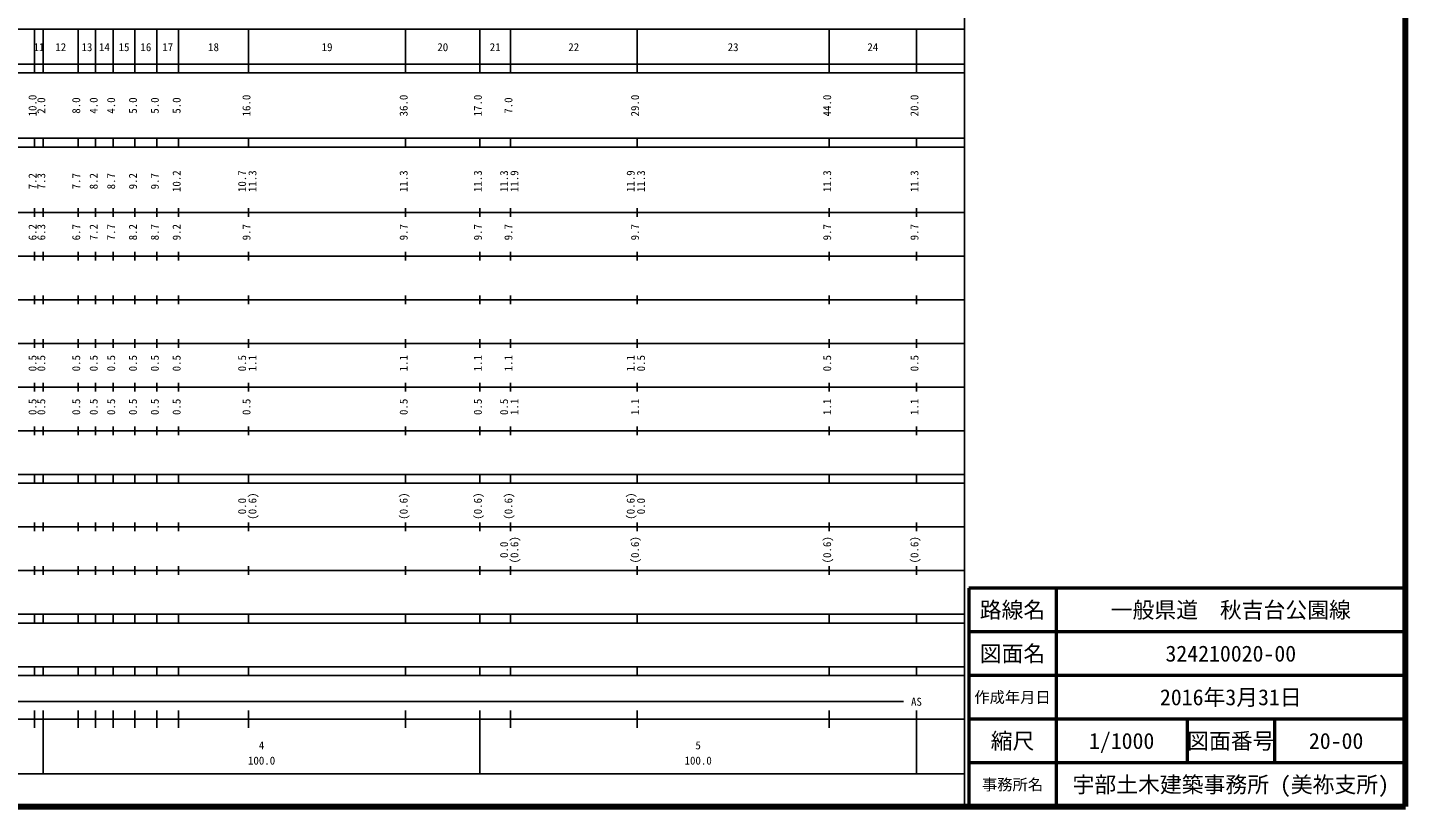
# Model space of a CAD drawing. Units: millimetres on the paper, enlarged 1000 times. Extents: x 40000 to 680000, y 20000 to 380000.
# Drawn here: x 364400 to 680000, y 20000 to 198357 of the extents above; entities that cross this region are included whole.
import ezdxf
from ezdxf.enums import TextEntityAlignment as Align

# ---------------------------------------------------------------- set-up
doc = ezdxf.new("R2010")
doc.units = ezdxf.units.MM
doc.header["$LTSCALE"] = 1000
for name, color, linetype, lineweight in [('M-TTL', 2, 'Continuous', 140), ('M-TTL-BAND', 7, 'Continuous', 25), ('M-TTL-FRAM', 2, 'Continuous', 50), ('M-TTL-LINE', 7, 'Continuous', 50)]:
    doc.layers.add(name, color=color, linetype=linetype, lineweight=lineweight)
doc.layers.add('M-TTL-TXT', color=7, linetype='Continuous')
doc.styles.add('ＭＳ ゴシック', font='')
doc.styles.get('ＭＳ ゴシック').set_extended_font_data('MS Gothic')

msp = doc.modelspace()

# ---------------------------------------------------------------- linework, layer by layer
at = {"layer": 'M-TTL'}
for p, q in [((680000, 20000), (680000, 380000)), ((40000, 20000), (680000, 20000))]:
    msp.add_line(p, q, dxfattribs=at)
at = {"layer": 'M-TTL-BAND'}
for p, q in [((579000, 20000), (579000, 370000)), ((68000, 198000), (579000, 198000)), ((366000, 188000), (366000, 198000)), ((368000, 188000), (368000, 198000)), ((376000, 188000), (376000, 198000)), ((380000, 188000), (380000, 198000)), ((384000, 188000), (384000, 198000)), ((389000, 188000), (389000, 198000)), ((394000, 188000), (394000, 198000)), ((399000, 188000), (399000, 198000)), ((415000, 188000), (415000, 198000)), ((451000, 188000), (451000, 198000)), ((468000, 188000), (468000, 198000)), ((475000, 188000), (475000, 198000)), ((504000, 188000), (504000, 198000)), ((548000, 188000), (548000, 198000)), ((568000, 188000), (568000, 198000)), ((40000, 190000), (579000, 190000)), ((40000, 188000), (579000, 188000)), ((40000, 173000), (579000, 173000)), ((40000, 171000), (579000, 171000)), ((366000, 171000), (366000, 173000)), ((368000, 171000), (368000, 173000)), ((376000, 171000), (376000, 173000)), ((380000, 171000), (380000, 173000)), ((384000, 171000), (384000, 173000)), ((389000, 171000), (389000, 173000)), ((394000, 171000), (394000, 173000)), ((399000, 171000), (399000, 173000)), ((415000, 171000), (415000, 173000)), ((451000, 171000), (451000, 173000)), ((468000, 171000), (468000, 173000)), ((475000, 171000), (475000, 173000)), ((504000, 171000), (504000, 173000)), ((548000, 171000), (548000, 173000)), ((568000, 171000), (568000, 173000)), ((40000, 156000), (579000, 156000)), ((366000, 155000), (366000, 157000)), ((368000, 155000), (368000, 157000)), ((376000, 155000), (376000, 157000)), ((380000, 155000), (380000, 157000)), ((384000, 155000), (384000, 157000)), ((389000, 155000), (389000, 157000)), ((394000, 155000), (394000, 157000)), ((399000, 155000), (399000, 157000)), ((415000, 155000), (415000, 157000)), ((451000, 155000), (451000, 157000)), ((468000, 155000), (468000, 157000)), ((475000, 155000), (475000, 157000)), ((504000, 155000), (504000, 157000)), ((548000, 155000), (548000, 157000)), ((568000, 155000), (568000, 157000)), ((46000, 146000), (579000, 146000)), ((366000, 145000), (366000, 147000)), ((368000, 145000), (368000, 147000)), ((376000, 145000), (376000, 147000)), ((380000, 145000), (380000, 147000)), ((384000, 145000), (384000, 147000)), ((389000, 145000), (389000, 147000)), ((394000, 145000), (394000, 147000)), ((399000, 145000), (399000, 147000)), ((415000, 145000), (415000, 147000)), ((451000, 145000), (451000, 147000)), ((468000, 145000), (468000, 147000)), ((475000, 145000), (475000, 147000)), ((504000, 145000), (504000, 147000)), ((548000, 145000), (548000, 147000)), ((568000, 145000), (568000, 147000)), ((52000, 136000), (579000, 136000)), ((366000, 135000), (366000, 137000)), ((368000, 135000), (368000, 137000)), ((376000, 135000), (376000, 137000)), ((380000, 135000), (380000, 137000)), ((384000, 135000), (384000, 137000)), ((389000, 135000), (389000, 137000)), ((394000, 135000), (394000, 137000)), ((399000, 135000), (399000, 137000)), ((415000, 135000), (415000, 137000)), ((451000, 135000), (451000, 137000)), ((468000, 135000), (468000, 137000)), ((475000, 135000), (475000, 137000)), ((504000, 135000), (504000, 137000)), ((548000, 135000), (548000, 137000)), ((568000, 135000), (568000, 137000)), ((366000, 125000), (366000, 127000)), ((368000, 125000), (368000, 127000)), ((376000, 125000), (376000, 127000)), ((380000, 125000), (380000, 127000)), ((384000, 125000), (384000, 127000)), ((389000, 125000), (389000, 127000)), ((394000, 125000), (394000, 127000)), ((399000, 125000), (399000, 127000)), ((415000, 125000), (415000, 127000)), ((451000, 125000), (451000, 127000)), ((468000, 125000), (468000, 127000)), ((475000, 125000), (475000, 127000)), ((504000, 125000), (504000, 127000)), ((548000, 125000), (548000, 127000)), ((568000, 125000), (568000, 127000)), ((46000, 126000), (579000, 126000)), ((366000, 115000), (366000, 117000)), ((368000, 115000), (368000, 117000)), ((376000, 115000), (376000, 117000)), ((380000, 115000), (380000, 117000)), ((384000, 115000), (384000, 117000)), ((389000, 115000), (389000, 117000)), ((394000, 115000), (394000, 117000)), ((399000, 115000), (399000, 117000)), ((415000, 115000), (415000, 117000)), ((451000, 115000), (451000, 117000)), ((468000, 115000), (468000, 117000)), ((475000, 115000), (475000, 117000)), ((504000, 115000), (504000, 117000)), ((548000, 115000), (548000, 117000)), ((568000, 115000), (568000, 117000)), ((52000, 116000), (579000, 116000)), ((46000, 106000), (579000, 106000)), ((366000, 105000), (366000, 107000)), ((368000, 105000), (368000, 107000)), ((376000, 105000), (376000, 107000)), ((380000, 105000), (380000, 107000)), ((384000, 105000), (384000, 107000)), ((389000, 105000), (389000, 107000)), ((394000, 105000), (394000, 107000)), ((399000, 105000), (399000, 107000)), ((415000, 105000), (415000, 107000)), ((451000, 105000), (451000, 107000)), ((468000, 105000), (468000, 107000)), ((475000, 105000), (475000, 107000)), ((504000, 105000), (504000, 107000)), ((548000, 105000), (548000, 107000)), ((568000, 105000), (568000, 107000)), ((40000, 96000), (579000, 96000)), ((366000, 94000), (366000, 96000)), ((368000, 94000), (368000, 96000)), ((376000, 94000), (376000, 96000)), ((380000, 94000), (380000, 96000)), ((384000, 94000), (384000, 96000)), ((389000, 94000), (389000, 96000)), ((394000, 94000), (394000, 96000)), ((399000, 94000), (399000, 96000)), ((415000, 94000), (415000, 96000)), ((451000, 94000), (451000, 96000)), ((468000, 94000), (468000, 96000)), ((475000, 94000), (475000, 96000)), ((504000, 94000), (504000, 96000)), ((548000, 94000), (548000, 96000)), ((568000, 94000), (568000, 96000)), ((40000, 94000), (579000, 94000)), ((49000, 84000), (579000, 84000)), ((366000, 83000), (366000, 85000)), ((368000, 83000), (368000, 85000)), ((376000, 83000), (376000, 85000)), ((380000, 83000), (380000, 85000)), ((384000, 83000), (384000, 85000)), ((389000, 83000), (389000, 85000)), ((394000, 83000), (394000, 85000)), ((399000, 83000), (399000, 85000)), ((415000, 83000), (415000, 85000)), ((451000, 83000), (451000, 85000)), ((468000, 83000), (468000, 85000)), ((475000, 83000), (475000, 85000)), ((504000, 83000), (504000, 85000)), ((548000, 83000), (548000, 85000)), ((568000, 83000), (568000, 85000)), ((40000, 74000), (579000, 74000)), ((366000, 73000), (366000, 75000)), ((368000, 73000), (368000, 75000)), ((376000, 73000), (376000, 75000)), ((380000, 73000), (380000, 75000)), ((384000, 73000), (384000, 75000)), ((389000, 73000), (389000, 75000)), ((394000, 73000), (394000, 75000)), ((399000, 73000), (399000, 75000)), ((415000, 73000), (415000, 75000)), ((451000, 73000), (451000, 75000)), ((468000, 73000), (468000, 75000)), ((475000, 73000), (475000, 75000)), ((504000, 73000), (504000, 75000)), ((548000, 73000), (548000, 75000)), ((568000, 73000), (568000, 75000)), ((40000, 64000), (579000, 64000)), ((366000, 62000), (366000, 64000)), ((368000, 62000), (368000, 64000)), ((376000, 62000), (376000, 64000)), ((380000, 62000), (380000, 64000)), ((384000, 62000), (384000, 64000)), ((389000, 62000), (389000, 64000)), ((394000, 62000), (394000, 64000)), ((399000, 62000), (399000, 64000)), ((415000, 62000), (415000, 64000)), ((451000, 62000), (451000, 64000)), ((468000, 62000), (468000, 64000)), ((475000, 62000), (475000, 64000)), ((504000, 62000), (504000, 64000)), ((548000, 62000), (548000, 64000)), ((568000, 62000), (568000, 64000)), ((40000, 62000), (579000, 62000)), ((40000, 52000), (579000, 52000)), ((366000, 50000), (366000, 52000)), ((368000, 50000), (368000, 52000)), ((376000, 50000), (376000, 52000)), ((380000, 50000), (380000, 52000)), ((384000, 50000), (384000, 52000)), ((389000, 50000), (389000, 52000)), ((394000, 50000), (394000, 52000)), ((399000, 50000), (399000, 52000)), ((415000, 50000), (415000, 52000)), ((451000, 50000), (451000, 52000)), ((468000, 50000), (468000, 52000)), ((475000, 50000), (475000, 52000)), ((504000, 50000), (504000, 52000)), ((548000, 50000), (548000, 52000)), ((568000, 50000), (568000, 52000)), ((40000, 50000), (579000, 50000)), ((71000, 44000), (565000, 44000)), ((366000, 38000), (366000, 42000)), ((368000, 27500), (368000, 42000)), ((376000, 38000), (376000, 42000)), ((380000, 38000), (380000, 42000)), ((384000, 38000), (384000, 42000)), ((389000, 38000), (389000, 42000)), ((394000, 38000), (394000, 42000)), ((399000, 38000), (399000, 42000)), ((415000, 38000), (415000, 42000)), ((451000, 38000), (451000, 42000)), ((468000, 27500), (468000, 42000)), ((475000, 38000), (475000, 42000)), ((504000, 38000), (504000, 42000)), ((548000, 38000), (548000, 42000)), ((568000, 27500), (568000, 42000)), ((40000, 40000), (579000, 40000)), ((68000, 27500), (579000, 27500))]:
    msp.add_line(p, q, dxfattribs=at)
at = {"layer": 'M-TTL-FRAM'}
for p, q in [((680000, 70000), (580000, 70000)), ((580000, 70000), (580000, 20000))]:
    msp.add_line(p, q, dxfattribs=at)
at = {"layer": 'M-TTL-LINE'}
for p, q in [((600000, 70000), (600000, 20000)), ((680000, 60000), (580000, 60000)), ((680000, 50000), (580000, 50000)), ((680000, 40000), (580000, 40000)), ((630000, 40000), (630000, 30000)), ((650000, 40000), (650000, 30000)), ((680000, 30000), (580000, 30000))]:
    msp.add_line(p, q, dxfattribs=at)

# ---------------------------------------------------------------- texts
at = {"layer": 'M-TTL-BAND', "style": 'ＭＳ ゴシック'}
for s, p in [('11', (367000, 192405)), ('12', (372000, 192405)), ('13', (378000, 192405)), ('14', (382000, 192405)), ('15', (386500, 192405)), ('16', (391500, 192405)), ('17', (396500, 192405)), ('18', (407000, 192405)), ('19', (433000, 192405)), ('20', (459500, 192405)), ('21', (471500, 192405)), ('22', (489500, 192405)), ('23', (526000, 192405)), ('24', (558000, 192405)), ('AS', (568000, 42500)), ('4', (418000, 32523)), ('5', (518000, 32523)), ('100.0', (418000, 29033)), ('100.0', (518000, 29033))]:
    msp.add_text(s, height=1833, dxfattribs=at).set_placement(p, align=Align.BOTTOM_CENTER)
for s, p in [('10.0', (367000, 180500)), ('2.0', (369000, 180500)), ('8.0', (377000, 180500)), ('4.0', (381000, 180500)), ('4.0', (385000, 180500)), ('5.0', (390000, 180500)), ('5.0', (395000, 180500)), ('5.0', (400000, 180500)), ('16.0', (416000, 180500)), ('36.0', (452000, 180500)), ('17.0', (469000, 180500)), ('7.0', (476000, 180500)), ('29.0', (505000, 180500)), ('44.0', (549000, 180500)), ('20.0', (569000, 180500)), ('7.2', (367000, 163174)), ('7.3', (369000, 163174)), ('7.7', (377000, 163174)), ('8.2', (381000, 163174)), ('8.7', (385000, 163174)), ('9.2', (390000, 163174)), ('9.7', (395000, 163174)), ('10.2', (400000, 163174)), ('10.7', (415000, 163174)), ('11.3', (417370, 163174)), ('11.3', (452000, 163174)), ('11.3', (469000, 163174)), ('11.3', (475000, 163174)), ('11.9', (477370, 163174)), ('11.9', (504000, 163174)), ('11.3', (506370, 163174)), ('11.3', (549000, 163174)), ('11.3', (569000, 163174)), ('6.2', (367000, 151500)), ('6.3', (369000, 151500)), ('6.7', (377000, 151500)), ('7.2', (381000, 151500)), ('7.7', (385000, 151500)), ('8.2', (390000, 151500)), ('8.7', (395000, 151500)), ('9.2', (400000, 151500)), ('9.7', (416000, 151500)), ('9.7', (452000, 151500)), ('9.7', (469000, 151500)), ('9.7', (476000, 151500)), ('9.7', (505000, 151500)), ('9.7', (549000, 151500)), ('9.7', (569000, 151500)), ('0.5', (367000, 121500)), ('0.5', (369000, 121500)), ('0.5', (377000, 121500)), ('0.5', (381000, 121500)), ('0.5', (385000, 121500)), ('0.5', (390000, 121500)), ('0.5', (395000, 121500)), ('0.5', (400000, 121500)), ('0.5', (415000, 121500)), ('1.1', (417370, 121500)), ('1.1', (452000, 121500)), ('1.1', (469000, 121500)), ('1.1', (476000, 121500)), ('1.1', (504000, 121500)), ('0.5', (506370, 121500)), ('0.5', (549000, 121500)), ('0.5', (569000, 121500)), ('0.5', (367000, 111500)), ('0.5', (369000, 111500)), ('0.5', (377000, 111500)), ('0.5', (381000, 111500)), ('0.5', (385000, 111500)), ('0.5', (390000, 111500)), ('0.5', (395000, 111500)), ('0.5', (400000, 111500)), ('0.5', (416000, 111500)), ('0.5', (452000, 111500)), ('0.5', (469000, 111500)), ('0.5', (475000, 111500)), ('1.1', (477370, 111500)), ('1.1', (505000, 111500)), ('1.1', (549000, 111500)), ('1.1', (569000, 111500)), ('(0.6)', (417370, 88764)), ('(0.6)', (452000, 88764)), ('(0.6)', (469000, 88764)), ('(0.6)', (476000, 88764)), ('(0.6)', (504000, 88764)), ('0.0', (415000, 88764)), ('0.0', (506370, 88764)), ('0.0', (475000, 78764)), ('(0.6)', (477370, 78764)), ('(0.6)', (505000, 78764)), ('(0.6)', (549000, 78764)), ('(0.6)', (569000, 78764))]:
    msp.add_text(s, height=1833, rotation=90, dxfattribs=at).set_placement(p, align=Align.BOTTOM_CENTER)
at = {"layer": 'M-TTL-TXT', "style": 'ＭＳ ゴシック'}
for s, height, p in [('路線名', 3666, (590000, 65000)), ('路線名', 3666, (590000, 65000)), ('一般県道\u3000秋吉台公園線', 3666, (640000, 65000)), ('図面名', 3666, (590000, 55000)), ('図面名', 3666, (590000, 55000)), ('324210020-00', 3666, (640000, 55000)), ('2016年3月31日', 3666, (640000, 45000)), ('作成年月日', 2566, (590000, 45000)), ('作成年月日', 2566, (590000, 45000)), ('縮尺', 3666, (590000, 35000)), ('縮尺', 3666, (590000, 35000)), ('1/1000', 3666, (615000, 35000)), ('図面番号', 3666, (640000, 35000)), ('図面番号', 3666, (640000, 35000)), ('20-00', 3666, (664125, 35000)), ('事務所名', 2566, (590000, 25000)), ('事務所名', 2566, (590000, 25000)), ('宇部土木建築事務所 (美祢支所)', 3666, (640000, 25000))]:
    msp.add_text(s, height=height, dxfattribs=at).set_placement(p, align=Align.MIDDLE_CENTER)

doc.saveas('drawing.dxf')
